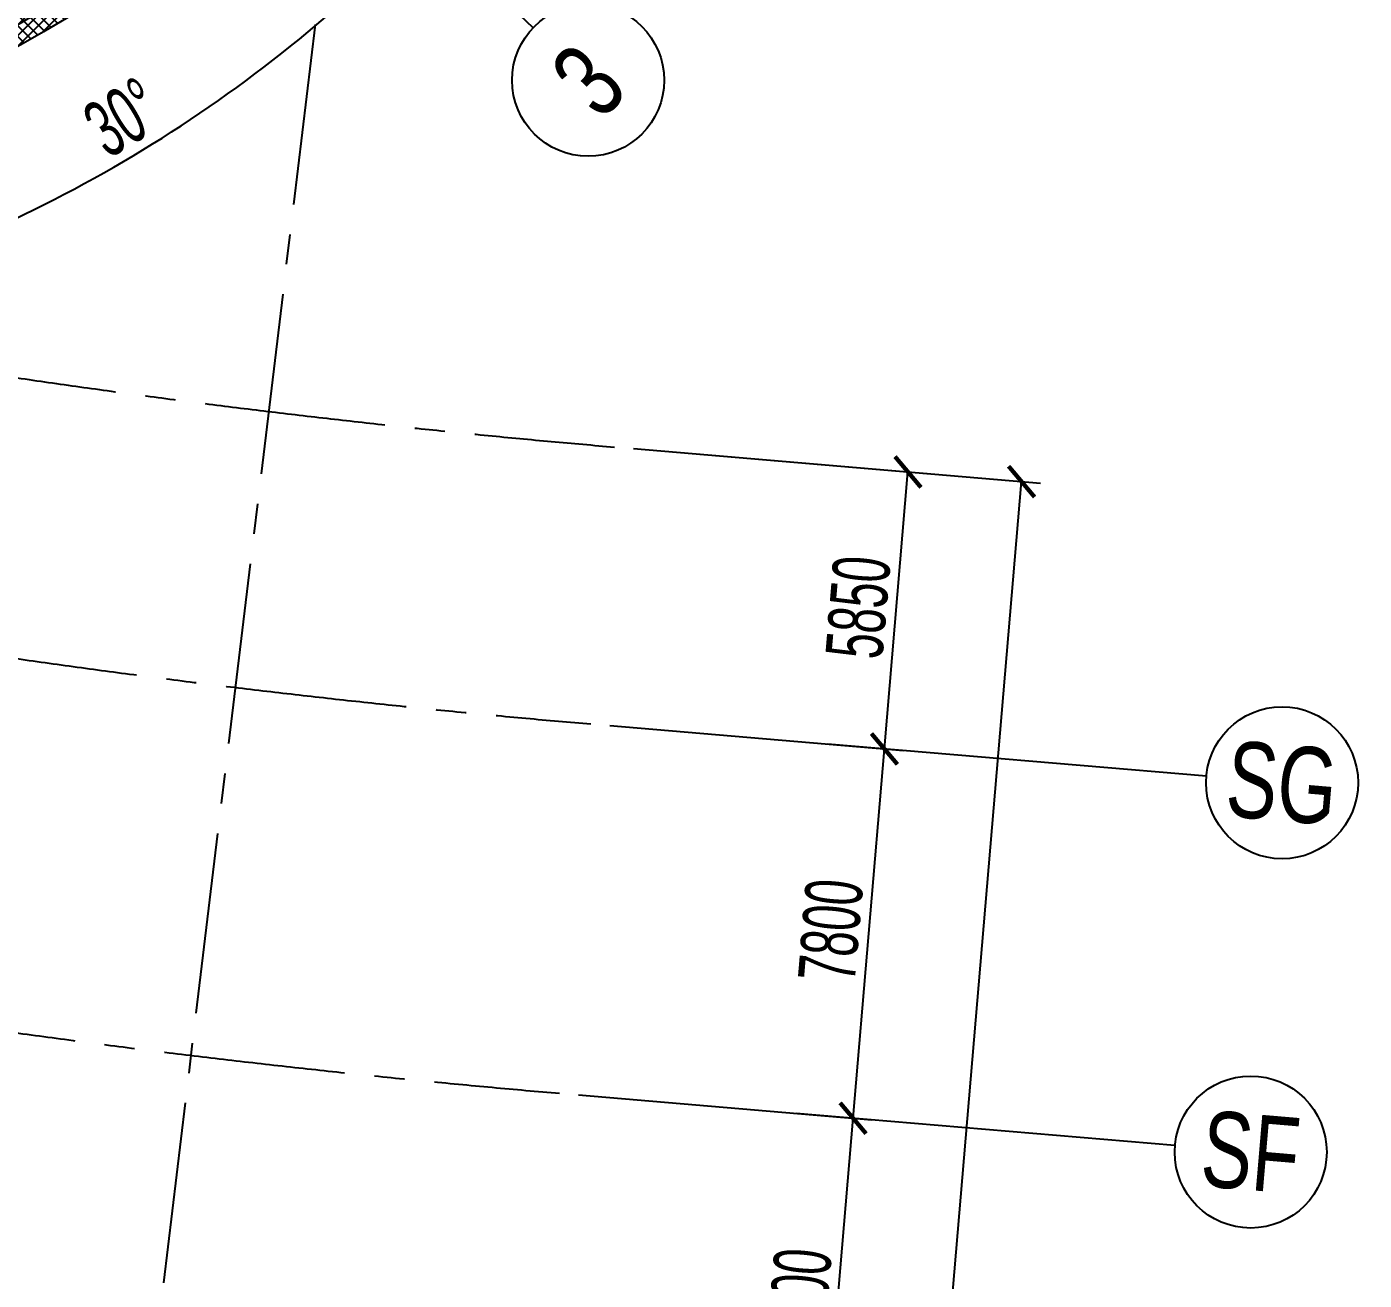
# Model space of a CAD drawing. Extents: x -668578 to 2331563, y -1202445 to 1620273.
# Drawn here: x 1129638 to 1157792, y 66347 to 92729 of the extents above; entities that cross this region are included whole.
import ezdxf
from ezdxf.enums import TextEntityAlignment as Align

# ---------------------------------------------------------------- set-up
doc = ezdxf.new("R2010")
doc.units = 0
doc.linetypes.add('CENTER2', pattern=[28.575, 19.05, -3.175, 3.175, -3.175])
doc.layers.get('0').update_dxf_attribs({"color": 8})
doc.layers.get('Defpoints').update_dxf_attribs({"color": 8})
for name, color, linetype in [('#填充层', 8, 'Continuous'), ('#幕墙线-平面', 8, 'Continuous'), ('#标注', 8, 'Continuous'), ('#轴线', 8, 'CENTER2'), ('外轮廓', 8, 'Continuous')]:
    doc.layers.add(name, color=color, linetype=linetype)
doc.styles.add('JHZX', font='jrs.shx', dxfattribs={"width": 0.6, "bigfont": 'jhz.shx'})
doc.dimstyles.new('JZBZ-400', dxfattribs={"dimscale": 400, "dimtxt": 3, "dimasz": 1.5, "dimexe": 1, "dimexo": 1, "dimgap": 0.5, "dimtad": 1, "dimdec": 0, "dimdsep": 46, "dimtxsty": 'JHZX', "dimblk1": 'ARCHTICK', "dimblk2": 'ARCHTICK', "dimsah": 1, "dimcen": 0, "dimclrd": 1, "dimclre": 1, "dimclrt": 2, "dimazin": 2, "dimtfac": 1, "dimtdec": 0, "dimtix": 1, "dimtmove": 0, "dimatfit": 3, "dimfxl": 0, "dimtolj": 1, "dimlwd": -1, "dimlwe": -1, "dimarcsym": 0})

# ---------------------------------------------------------------- blocks, each defined once
blk = doc.blocks.new('_ARCHTICK')
at = {"color": 0, "linetype": 'ByBlock', "const_width": 0.15}
blk.add_lwpolyline([(-0.5, -0.5), (0.5, 0.5)], dxfattribs=at)
blk = doc.blocks.new('*D2975')
at = {"layer": '#标注', "ltscale": 300, "transparency": 16777216}
for p, q in [((179960, -40061), (188529, -40789)), ((183823, -91423), (188130, -40755)), ((175652, -90728), (184221, -91457))]:
    blk.add_line(p, q, dxfattribs=at)
at = {"layer": 'Defpoints', "color": 0, "ltscale": 300, "transparency": 16777216}
for p in [(179561, -40027), (188130, -40755), (175254, -90694)]:
    blk.add_point(p, dxfattribs=at)
at = {"layer": '#标注', "ltscale": 300, "transparency": 16777216, "xscale": 600, "yscale": 600, "zscale": 600}
for p, rotation in [((188130, -40755), 85.14058418481615), ((183823, -91423), 265.1405841848161)]:
    blk.add_blockref('_ARCHTICK', p, dxfattribs=dict(at, rotation=rotation))
at = {"layer": '#标注', "ltscale": 300, "transparency": 16777216, "insert": (185179, -66021), "char_height": 1200, "attachment_point": 5, "rotation": 85.1406, "style": 'JHZX'}
blk.add_mtext('\\A1;50850', dxfattribs=at)
blk = doc.blocks.new('*D2955')
at = {"layer": '#标注', "ltscale": 300, "transparency": 16777216}
for p, q in [((178803, -53662), (184981, -54187)), ((183922, -61925), (184583, -54153)), ((178143, -61434), (184320, -61959))]:
    blk.add_line(p, q, dxfattribs=at)
at = {"layer": 'Defpoints', "color": 0, "ltscale": 300, "transparency": 16777216}
for p in [(178405, -53628), (184583, -54153), (177744, -61400)]:
    blk.add_point(p, dxfattribs=at)
at = {"layer": '#标注', "ltscale": 300, "transparency": 16777216, "xscale": 600, "yscale": 600, "zscale": 600}
for p, rotation in [((184583, -54153), 85.14058418481656), ((183922, -61925), 265.1405841848165)]:
    blk.add_blockref('_ARCHTICK', p, dxfattribs=dict(at, rotation=rotation))
at = {"layer": '#标注', "ltscale": 300, "transparency": 16777216, "insert": (183455, -57971), "char_height": 1200, "attachment_point": 5, "rotation": 85.1406, "style": 'JHZX'}
blk.add_mtext('\\A1;7800', dxfattribs=at)
blk = doc.blocks.new('*D2956')
at = {"layer": '#标注', "ltscale": 300, "transparency": 16777216}
for p, q in [((179464, -45890), (185642, -46415)), ((184583, -54153), (185243, -46381)), ((178803, -53662), (184981, -54187))]:
    blk.add_line(p, q, dxfattribs=at)
at = {"layer": 'Defpoints', "color": 0, "ltscale": 300, "transparency": 16777216}
for p in [(179066, -45856), (185243, -46381), (178405, -53628)]:
    blk.add_point(p, dxfattribs=at)
at = {"layer": '#标注', "ltscale": 300, "transparency": 16777216, "xscale": 600, "yscale": 600, "zscale": 600}
for p, rotation in [((185243, -46381), 85.14058418481542), ((184583, -54153), 265.1405841848155)]:
    blk.add_blockref('_ARCHTICK', p, dxfattribs=dict(at, rotation=rotation))
at = {"layer": '#标注', "ltscale": 300, "transparency": 16777216, "insert": (184116, -50199), "char_height": 1200, "attachment_point": 5, "rotation": 85.1406, "style": 'JHZX'}
blk.add_mtext('\\A1;7800', dxfattribs=at)
blk = doc.blocks.new('*D2957')
at = {"layer": '#标注', "ltscale": 300, "transparency": 16777216}
for p, q in [((179960, -40061), (186137, -40586)), ((185243, -46381), (185739, -40552)), ((179464, -45890), (185642, -46415))]:
    blk.add_line(p, q, dxfattribs=at)
at = {"layer": 'Defpoints', "color": 0, "ltscale": 300, "transparency": 16777216}
for p in [(179561, -40027), (185739, -40552), (179066, -45856)]:
    blk.add_point(p, dxfattribs=at)
at = {"layer": '#标注', "ltscale": 300, "transparency": 16777216, "xscale": 600, "yscale": 600, "zscale": 600}
for p, rotation in [((185739, -40552), 85.14058418481733), ((185243, -46381), 265.1405841848173)]:
    blk.add_blockref('_ARCHTICK', p, dxfattribs=dict(at, rotation=rotation))
at = {"layer": '#标注', "ltscale": 300, "transparency": 16777216, "insert": (184694, -43399), "char_height": 1200, "attachment_point": 5, "rotation": 85.1406, "style": 'JHZX'}
blk.add_mtext('\\A1;5850', dxfattribs=at)
blk = doc.blocks.new('*U2976')
at = {"linetype": 'ByBlock'}
blk.add_line((20, 0), (0, 0), dxfattribs=at)
blk.add_circle((24, 0), 4, dxfattribs=at)
at = {"color": 253, "linetype": 'ByBlock', "style": 'JHZX', "width": 0.75}
blk.add_attdef('AXES', text='', height=4, dxfattribs=at).set_placement((24, 0), align=Align.MIDDLE_CENTER)
blk = doc.blocks.new('*U2924')
at = {"linetype": 'ByBlock'}
blk.add_line((0, -20), (0, 0), dxfattribs=at)
blk.add_circle((0, -24), 4, dxfattribs=at)
at = {"color": 253, "linetype": 'ByBlock', "style": 'JHZX', "width": 0.75}
blk.add_attdef('AXES', text='', height=4, dxfattribs=at).set_placement((0, -24), align=Align.MIDDLE_CENTER)
blk = doc.blocks.new('*D2978')
at = {"layer": '#标注', "ltscale": 300, "transparency": 16777216}
for p, q in [((170416, -24107), (175840, -29286)), ((160688, -30028), (162797, -37226))]:
    blk.add_line(p, q, dxfattribs=at)
blk.add_arc((154503, -8916), 29100, 286.329, 316.329, dxfattribs=at)
at = {"layer": 'Defpoints', "color": 0, "ltscale": 300, "transparency": 16777216}
for p in [(154503, -8916), (170126, -23831), (160576, -29644), (167409, -34997)]:
    blk.add_point(p, dxfattribs=at)
at = {"layer": '#标注', "ltscale": 300, "transparency": 16777216, "xscale": 600, "yscale": 600, "zscale": 600}
for p, rotation in [((175551, -29010), 46.32902802312653), ((162684, -36842), 196.3290280231278)]:
    blk.add_blockref('_ARCHTICK', p, dxfattribs=dict(at, rotation=rotation))
at = {"layer": '#标注', "ltscale": 300, "transparency": 16777216, "insert": (169217, -33089), "char_height": 1200, "attachment_point": 5, "rotation": 31.329, "style": 'JHZX'}
blk.add_mtext('\\A1;30°', dxfattribs=at)
blk = doc.blocks.new('*D2989')
at = {"layer": '#标注', "ltscale": 300, "transparency": 16777216}
for p, q in [((169683, -23551), (172437, -28076)), ((163077, -33305), (172229, -27734)), ((160530, -29122), (163285, -33647))]:
    blk.add_line(p, q, dxfattribs=at)
at = {"layer": 'Defpoints', "color": 0, "ltscale": 300, "transparency": 16777216}
for p in [(169475, -23209), (172229, -27734), (160322, -28781)]:
    blk.add_point(p, dxfattribs=at)
at = {"layer": '#标注', "ltscale": 300, "transparency": 16777216, "xscale": 600, "yscale": 600, "zscale": 600}
for p, rotation in [((172229, -27734), 31.32902802313587), ((163077, -33305), 211.3290280231358)]:
    blk.add_blockref('_ARCHTICK', p, dxfattribs=dict(at, rotation=rotation))
at = {"layer": '#标注', "ltscale": 300, "transparency": 16777216, "insert": (167237, -29836), "char_height": 1200, "attachment_point": 5, "rotation": 31.329, "style": 'JHZX'}
blk.add_mtext('\\A1;10715', dxfattribs=at)
blk = doc.blocks.new('DSGDFG')
at = {"layer": '#轴线', "ltscale": 200}
blk.add_line((165961.8, -91657.8), (174377.5, -21954.5), dxfattribs=at)
for radius in [206950, 212800, 220600, 228400, 236200, 244000, 251800, 257800]:
    blk.add_arc((197092.2, 166179.2), radius, 218.438892, 265.140584, dxfattribs=at)
at = {"layer": '#标注', "linetype": 'ByBlock', "xscale": 400, "yscale": 400, "rotation": 46.32880782961031}
blk.add_blockref('*U2924', (172061.7, -25678.3), dxfattribs=at).add_auto_attribs({'AXES': '3'})
at = {"layer": '#标注', "xscale": 400, "yscale": 400, "rotation": 355.140584184863}
for p, values in [((184047.6, -46279.5), {'AXES': 'SG'}), ((183386.9, -54051.4), {'AXES': 'SF'})]:
    blk.add_blockref('*U2976', p, dxfattribs=at).add_auto_attribs(values)
at = {"layer": '#标注', "ltscale": 300}
dim = blk.add_angular_dim_3p(base=(167409.2, -34996.8), center=(154502.6, -8915.6), p1=(160575.5, -29644.3), p2=(170126.3, -23830.7), dimstyle='JZBZ-400', override={"dimclrd": 256, "dimclre": 256, "dimclrt": 256}, dxfattribs=at)
dim.commit()
dim.dimension.update_dxf_attribs({"geometry": '*D2978', "text_midpoint": (169217.3, -33089.3)})
for p1, p2, distance, picture, middle in [((160322.5, -28780.6), (169475.3, -23209.2), -5296.9, '*D2989', (167237.1, -29836.1)), ((175253.6, -90694.2), (179561.2, -40026.9), -8600, '*D2975', (185179.4, -66021.3)), ((179065.6, -45855.9), (179561.2, -40026.9), -6200, '*D2957', (184694, -43398.9)), ((178404.9, -53627.9), (179065.6, -45855.9), -6200, '*D2956', (184115.8, -50199.3)), ((177744.1, -61399.8), (178404.9, -53627.9), -6200, '*D2955', (183455.1, -57971.3))]:
    dim = blk.add_aligned_dim(p1=p1, p2=p2, distance=distance, dimstyle='JZBZ-400', override={"dimclrd": 256, "dimclre": 256, "dimclrt": 256}, dxfattribs=at)
    dim.commit()
    dim.dimension.update_dxf_attribs({"geometry": picture, "text_midpoint": middle})

msp = doc.modelspace()

# ---------------------------------------------------------------- hatches: boundary and pattern name
at = {"layer": '#填充层', "ltscale": 5}
h = msp.add_hatch(dxfattribs=at)
h.set_pattern_fill('ANTOTI', color=256, scale=100)
h.set_pattern_definition([(45, (1091945.93, 89165.7), (-112.2532, 112.2532), []), (135, (1091945.93, 89165.7), (-112.2532, -112.2532), [])])
edge = h.paths.add_edge_path()
edge.add_line((1091945.9, 108267.7), (1103353.9, 111609.9))
edge.add_arc((1116952.2, 114984.7), 14010.9, 193.93802, 353.15357)
edge.add_line((1130863.2, 113314.5), (1133675.6, 136608.4))
edge.add_line((1133675.6, 136608.4), (1145471.8, 135184.2))
edge.add_line((1145471.8, 135184.2), (1142659.4, 111890.5))
edge.add_arc((1116951.5, 114994.4), 25894.6, 195.05665, 353.11563, ccw=False)
edge = h.paths.add_edge_path(flags=16)
edge.add_line((1092746.4, 107824.9), (1102901.3, 110800))
edge.add_arc((1116952.2, 114984.7), 14660.9, 196.58494, 353.15357)
edge.add_line((1131508.6, 113237), (1134243, 135885.2))
edge.add_line((1134243, 135885.2), (1144748.5, 134616.8))
edge.add_line((1144748.5, 134616.8), (1142014, 111968.5))
edge.add_arc((1116951.5, 114994.4), 25244.6, 196.49925, 353.11563, ccw=False)

# ---------------------------------------------------------------- linework, layer by layer
at = {"layer": '#幕墙线-平面'}
for points in [[(1091945.9, 108267.7), (1103353.9, 111609.9, 0.8332835), (1130863.2, 113314.5), (1133675.6, 136608.4), (1145471.8, 135184.2), (1142659.4, 111890.5, -0.8247687)], [(1092746.4, 107824.9), (1102901.3, 110800, 0.8139004), (1131508.6, 113237), (1134243, 135885.2), (1144748.5, 134616.8), (1142014, 111968.5, -0.8142468)]]:
    msp.add_lwpolyline(points, format="xyb", close=True, dxfattribs=at)
at = {"layer": '外轮廓', "color": 3}
for points in [[(1092436.7, 107994.7), (1103071.9, 111110.5, 0.8211037), (1131260.4, 113266.8), (1134024.8, 136163.3), (1145026.7, 134835), (1142262.2, 111938.5, -0.818344)], [(1092684.3, 107858.8), (1102935.1, 110862, 0.8153173), (1131458.9, 113243), (1134199.4, 135940.8), (1144804.2, 134660.4), (1142063.7, 111962.5, -0.8150714)]]:
    msp.add_lwpolyline(points, format="xyb", close=True, dxfattribs=at)

# ---------------------------------------------------------------- block references
at = {"layer": '#标注'}
msp.add_blockref('DSGDFG', (962448.9, 123910), dxfattribs=at)

doc.saveas('drawing.dxf')
